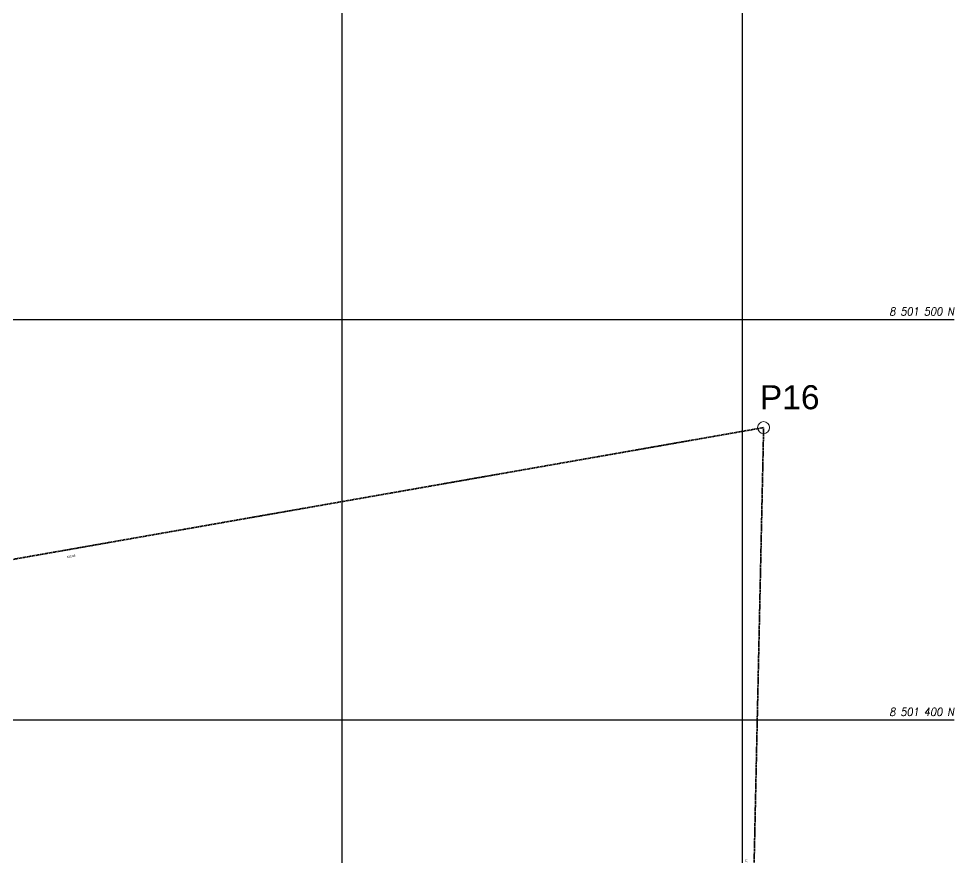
# Model space of a CAD drawing. Header units: millimetres. Extents: x 736950 to 738835, y 8500595 to 8502131.
# Drawn here: x 738319.1 to 738552.9, y 8501365.7 to 8501575.1 of the extents above; entities that cross this region are included whole.
import ezdxf
from ezdxf.enums import TextEntityAlignment as Align

# ---------------------------------------------------------------- set-up
doc = ezdxf.new("R2010")
doc.units = ezdxf.units.MM
doc.linetypes.add('DASHED', pattern=[0.75, 0.5, -0.25])
for name, color, linetype, lineweight in [('COTAS', 40, 'Continuous', 5), ('CUADROS', 9, 'Continuous', 20), ('PERIMETRO', 7, 'Continuous', 35)]:
    doc.layers.add(name, color=color, linetype=linetype, lineweight=lineweight)
doc.layers.add('Cuadricula Coordenadas', color=5, linetype='Continuous')
doc.styles.add('Coordenadas', font='romans', dxfattribs={"width": 0.9, "height": 2})
doc.styles.add('COTAS', font='arial.ttf')
doc.styles.add('CUADROS', font='arial.ttf')
doc.dimstyles.new('Copy of GenDist', dxfattribs={"dimtxt": 0.5, "dimasz": 2, "dimexe": 0.18, "dimexo": 0.0625, "dimgap": 1, "dimtad": 2, "dimzin": 1, "dimdsep": 46, "dimtxsty": 'COTAS', "dimcen": 0.09, "dimse1": 1, "dimse2": 1, "dimsd1": 1, "dimsd2": 1, "dimadec": 0, "dimazin": 0, "dimtfac": 1, "dimtofl": 0, "dimtmove": 0, "dimatfit": 3, "dimfxl": 1, "dimtolj": 1, "dimtzin": 0, "dimarcsym": 0})

# ---------------------------------------------------------------- blocks, each defined once
blk = doc.blocks.new('*D164')
at = {"layer": 'Defpoints', "color": 0, "transparency": 16777216}
for p in [(738504.6203127536, 8501473.017508063), (738505.2945807902, 8501473.002765063), (738500.5340320414, 8501255.280054765)]:
    blk.add_point(p, dxfattribs=at)
at = {"layer": 'COTAS', "color": 0, "transparency": 16777216, "insert": (738500.9893141275, 8501364.18350024), "char_height": 0.5, "attachment_point": 5, "rotation": 88.74741639939633, "style": 'COTAS'}
blk.add_mtext('\\A1;217.77', dxfattribs=at)
blk = doc.blocks.new('*D165')
at = {"layer": 'Defpoints', "color": 0, "transparency": 16777216}
for p in [(738505.2945807904, 8501473.002765065), (738158.5425738313, 8501412.173509907), (738158.6303101948, 8501411.673376212)]:
    blk.add_point(p, dxfattribs=at)
at = {"layer": 'COTAS', "color": 0, "transparency": 16777216, "insert": (738332.2232406659, 8501440.851429885), "char_height": 0.5, "attachment_point": 5, "rotation": 9.949916505918994, "style": 'COTAS'}
blk.add_mtext('\\A1;352.05', dxfattribs=at)

msp = doc.modelspace()

# ---------------------------------------------------------------- linework, layer by layer
at = {"layer": 'COTAS'}
msp.add_circle((738505.2945807903, 8501473.002765065), 1.5, dxfattribs=at)
at = {"layer": 'Cuadricula Coordenadas', "color": 8}
for p, q in [((738400, 8500595.507225098), (738400, 8502130.641312934)), ((738500, 8500595.507225098), (738500, 8502130.641312934)), ((736950.2264744169, 8501500), (738552.8979275209, 8501500)), ((736950.2264744169, 8501400), (738552.8979275209, 8501400))]:
    msp.add_line(p, q, dxfattribs=at)
at = {"layer": 'PERIMETRO', "linetype": 'DASHED', "ltscale": 0.35}
msp.add_lwpolyline([(738236.8284346196, 8501144.032219619), (738320.8206677334, 8501132.278902221), (738327.411121739, 8501179.386225885), (738500.5340320417, 8501255.280054767), (738505.2945807902, 8501473.002765065), (738158.5425738312, 8501412.173509907)], dxfattribs=at)

# ---------------------------------------------------------------- texts
at = {"layer": 'Cuadricula Coordenadas', "color": 7, "style": 'Coordenadas', "oblique": 10, "width": 0.9}
for s, p in [(' 8 501 500 N', (738552.8979275209, 8501502)), (' 8 501 400 N', (738552.8979275209, 8501402))]:
    msp.add_text(s, height=2, dxfattribs=at).set_placement(p, align=Align.MIDDLE_RIGHT)
at = {"layer": 'CUADROS', "style": 'CUADROS'}
msp.add_text('P16', height=6, dxfattribs=at).set_placement((738511.8091220905, 8501480.589645296), align=Align.MIDDLE_CENTER)

# ---------------------------------------------------------------- dimensions: what is measured, and where the dimension line sits
at = {"layer": 'COTAS'}
for p1, p2, distance, picture, middle in [((738505.2945807903, 8501473.002765065), (738158.5425738312, 8501412.173509907), 0.5077709941103958, '*D165', (738332.2232406659, 8501440.851429885)), ((738500.5340320417, 8501255.280054767), (738505.2945807903, 8501473.002765065), 0.6744291966987973, '*D164', (738500.9893141275, 8501364.18350024))]:
    dim = msp.add_aligned_dim(p1=p1, p2=p2, distance=distance, dimstyle='Copy of GenDist', dxfattribs=at)
    dim.commit()
    dim.dimension.update_dxf_attribs({"geometry": picture, "text_midpoint": middle})

doc.saveas('drawing.dxf')
